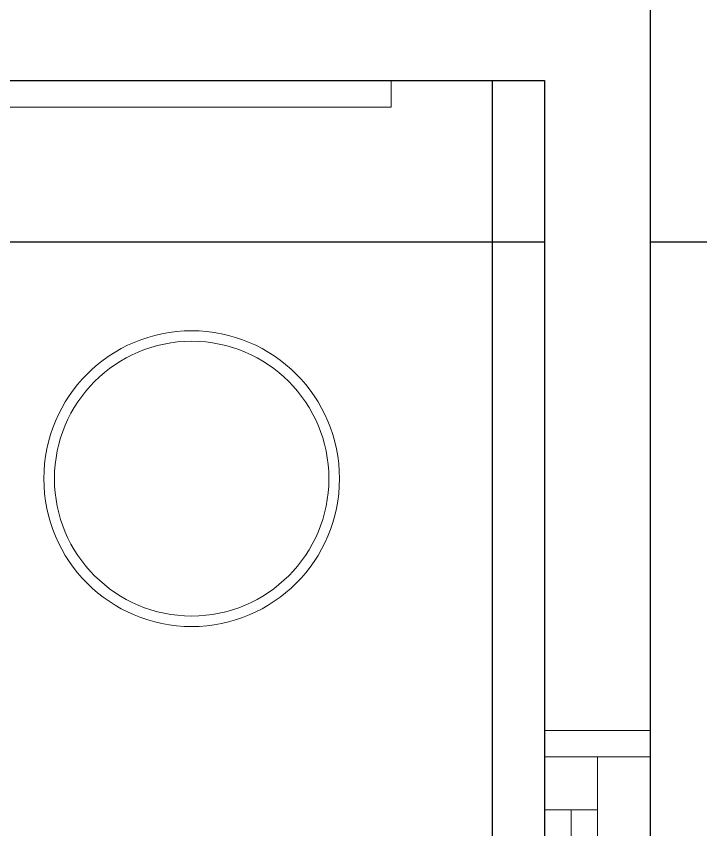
# Model space of a CAD drawing. Header units: inches. Extents: x -12418 to 183584, y -29325 to 19878.
# Drawn here: x 28949 to 29597, y -7156 to -6387 of the extents above; entities that cross this region are included whole.
import ezdxf

# ---------------------------------------------------------------- set-up
doc = ezdxf.new("R2010")
doc.units = ezdxf.units.IN
doc.header["$LTSCALE"] = 25
doc.header["$MEASUREMENT"] = 0
doc.linetypes.add('DASHDOT', pattern=[25.4, 12.7, -6.35, 0, -6.35])
doc.layers.get('0').update_dxf_attribs({"color": 8})
for name, color, linetype, lineweight in [('00-Ground Floor$0$Aluminum', 251, 'Continuous', 5), ('00-Ground Floor$0$LOADING', 253, 'Continuous', 5), ('00-Ground Floor$0$Walls', 251, 'Continuous', 5), ('E-LITE-CLNG-CNDT', 6, 'DASHDOT', 35)]:
    doc.layers.add(name, color=color, linetype=linetype, lineweight=lineweight)
doc.layers.add('00-Ground Floor$0$False Ceiling', color=251, linetype='Continuous')

# ---------------------------------------------------------------- blocks, each defined once
blk = doc.blocks.new('00-Ground Floor$0$WM00001-P')
at = {"layer": '00-Ground Floor$0$LOADING'}
for radius in [0.14, 0.13]:
    blk.add_circle((0, 0), radius, dxfattribs=at)
blk = doc.blocks.new('00-Ground Floor$0$A$C37be4daf')
at = {"layer": '00-Ground Floor$0$Aluminum'}
for p, q in [((1416.01, 598.24), (216.01, 598.24)), ((1341.01, 548.24), (1341.01, 598.24)), ((1391.01, 498.24), (1391.01, 598.24)), ((291.01, 573.24), (1341.01, 573.24)), ((1391.01, 548.24), (241.01, 548.24)), ((1416.01, 498.24), (216.01, 498.24))]:
    blk.add_line(p, q, dxfattribs=at)
at = {"layer": '00-Ground Floor$0$Walls'}
blk.add_line((1416.01, 498.24), (1416.01, 598.24), dxfattribs=at)
blk = doc.blocks.new('00-Ground Floor$0$A$Ce9e1c4c3')
at = {"layer": '00-Ground Floor$0$False Ceiling', "color": 254}
for p, q in [((-70450.49, -6347.43, 0), (-70450.49, -13467.43, 0)), ((-76050.49, -6447.43, 0), (-70550.49, -6447.43, 0)), ((-70550.49, -6447.43, 0), (-70550.49, -9957.43, 0))]:
    blk.add_line(p, q, dxfattribs=at)
at = {"layer": '00-Ground Floor$0$False Ceiling', "color": 254, "linetype": 'Continuous'}
for p, q in [((-70600, -9957.43), (-70600, -6447.43)), ((-76050.49, -6600), (-70550.49, -6600)), ((-70450.49, -6600), (-68650.49, -6600))]:
    blk.add_line(p, q, dxfattribs=at)
blk = doc.blocks.new('00-Ground Floor')
at = {"layer": '00-Ground Floor$0$LOADING', "elevation": 0}
blk.add_lwpolyline([(29304.21, -6447.43), (29304.21, -6472.43), (28798.21, -6472.43), (28798.21, -6447.43), (29304.21, -6447.43)], dxfattribs=at)
at = {"layer": '00-Ground Floor$0$Walls'}
for p, q in [((29549.51, -6347.43, 0), (29549.51, -8877.43, 0)), ((29449.51, -6447.43, 0), (23949.51, -6447.43, 0)), ((29449.51, -8877.43, 0), (29449.51, -6447.43, 0))]:
    blk.add_line(p, q, dxfattribs=at)
at = {"rotation": 90}
blk.add_blockref('00-Ground Floor$0$A$C37be4daf', (30047.74, -8478.44, 0), dxfattribs=at)
at = {"layer": '00-Ground Floor$0$False Ceiling', "color": 254}
blk.add_blockref('00-Ground Floor$0$A$Ce9e1c4c3', (100000, 0), dxfattribs=at)
at = {"layer": '00-Ground Floor$0$LOADING', "extrusion": (-2.24019e-05, -2.35078e-18, -1), "xscale": -1000, "yscale": 1000, "zscale": 1000, "rotation": 179.9999999999996}
blk.add_blockref('00-Ground Floor$0$WM00001-P', (-29115.13, -6824.14, -0.63), dxfattribs=at)

msp = doc.modelspace()

# ---------------------------------------------------------------- block references
at = {"layer": 'E-LITE-CLNG-CNDT', "color": 1}
msp.add_blockref('00-Ground Floor', (0, 0), dxfattribs=at)

doc.saveas('drawing.dxf')
